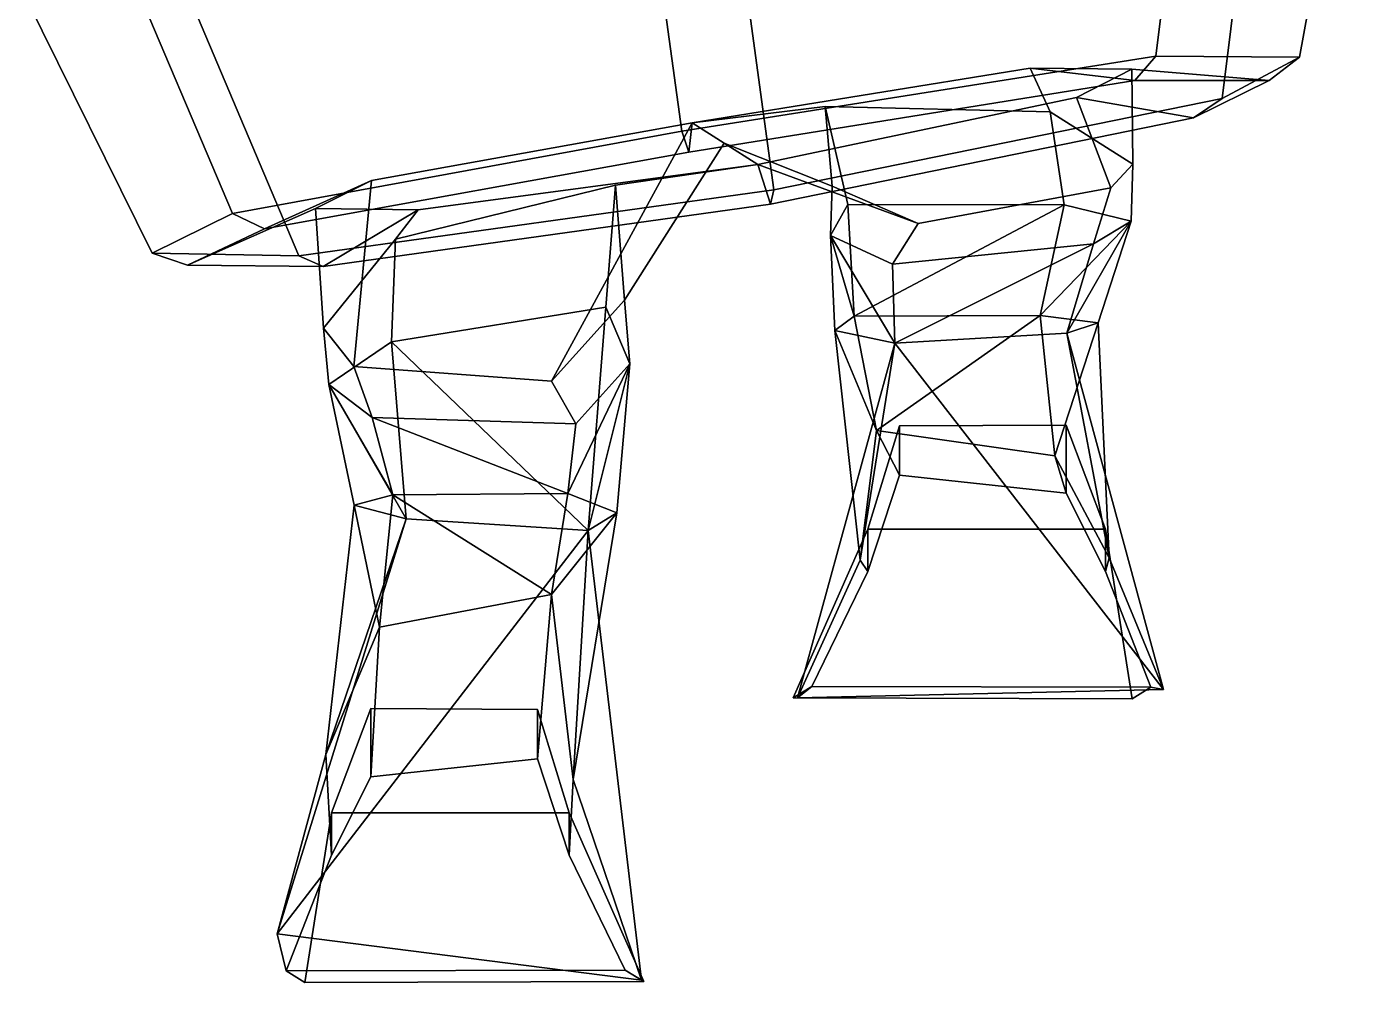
# Model space of a CAD drawing. Extents: x -260 to 219, y -153 to 395.
# Drawn here: x -139 to 123.5, y -153 to 36.3 of the extents above; entities that cross this region are included whole.
import ezdxf

# ---------------------------------------------------------------- set-up
doc = ezdxf.new("R2010")
doc.units = 0

msp = doc.modelspace()

# ---------------------------------------------------------------- linework, layer by layer
for points in [[(-9.187279, 15.518112, 114.398476), (84.732841, 30.394455, 88.692085), (91.688805, 86.152725, 92.385582), (-16.609085, 69.799042, 116.858208)], [(91.688805, 86.152725, 92.385582), (84.732841, 30.394455, 88.692085), (113.242836, 30.17981, 7.347073), (123.531105, 86.506256, 11.339219)], [(113.242836, 30.17981, 7.347073), (97.882065, 22.033508, -85.391266), (104.838028, 77.791779, -81.697769), (123.531105, 86.506256, 11.339219)], [(97.882065, 22.033508, -85.391266), (9.090135, 3.896393, -127.577385), (1.659336, 58.183319, -125.118202), (104.838028, 77.791779, -81.697769)], [(-9.187279, 15.518112, 114.398476), (-16.609085, 69.799042, 116.858208), (-119.766975, 50.098206, 73.43441), (-98.227715, -0.801453, 72.294724)], [(-85.078499, -9.162415, -101.788628), (-106.61776, 41.737244, -100.648941), (1.659336, 58.183319, -125.118202), (9.090135, 3.896393, -127.577385)], [(-119.766975, 50.098206, 73.43441), (-139.019867, 41.739685, -12.191226), (-114.1483, -8.591797, -13.032264), (-98.227715, -0.801453, 72.294724)], [(-114.1483, -8.591797, -13.032264), (-139.019867, 41.739685, -12.191226), (-106.61776, 41.737244, -100.648941), (-85.078499, -9.162415, -101.788628)], [(-9.187279, 15.518112, 114.398476), (-7.773169, 11.377472, 101.942474), (80.617874, 25.580582, 79.674088), (84.732841, 30.394455, 88.692085)], [(84.732841, 30.394455, 88.692085), (80.617874, 25.580582, 79.674088), (107.186699, 25.545959, 6.601711), (113.242836, 30.17981, 7.347073)], [(113.242836, 30.17981, 7.347073), (107.186699, 25.545959, 6.601711), (92.254349, 18.181519, -74.381981), (97.882065, 22.033508, -85.391266)], [(-7.773169, 11.377472, 101.942474), (-7.114219, 17.192108, 81.169571), (59.838341, 28.024261, 62.684639), (80.617874, 25.580582, 79.674088)], [(-7.114219, 17.192108, 81.169571), (19.216995, 20.406876, 59.224663), (63.807571, 19.347092, 43.89365), (59.838341, 28.024261, 62.684639)], [(59.838341, 28.024261, 62.684639), (63.807571, 19.347092, 43.89365), (80.183479, 8.975784, 6.549544), (79.988403, 27.833923, 4.553741)], [(80.617874, 25.580582, 79.674088), (59.838341, 28.024261, 62.684639), (79.988403, 27.833923, 4.553741), (107.186699, 25.545959, 6.601711)], [(79.988403, 27.833923, 4.553741), (80.183479, 8.975784, 6.549544), (75.810631, 4.281036, -37.254642), (69.033272, 22.177643, -59.047672)], [(107.186699, 25.545959, 6.601711), (79.988403, 27.833923, 4.553741), (69.033272, 22.177643, -59.047672), (92.254349, 18.181519, -74.381981)], [(69.033272, 22.177643, -59.047672), (75.810631, 4.281036, -37.254642), (37.683239, -2.771667, -65.618866), (5.872755, 8.934326, -90.765831)], [(92.254349, 18.181519, -74.381981), (69.033272, 22.177643, -59.047672), (5.872755, 8.934326, -90.765831), (8.401532, 1.092758, -112.195457)], [(97.882065, 22.033508, -85.391266), (92.254349, 18.181519, -74.381981), (8.401532, 1.092758, -112.195457), (9.090135, 3.896393, -127.577385)], [(20.602034, 4.659088, -2.838233), (19.216995, 20.406876, 59.224663), (-7.114219, 17.192108, 81.169571), (-0.748284, 13.144318, -3.109454)], [(23.709871, 1.004364, 23.95973), (19.216995, 20.406876, 59.224663), (20.602034, 4.659088, -2.838233), (20.283421, -5.147278, -3.59587)], [(23.709871, 1.004364, 23.95973), (66.625229, 0.92067, 21.812128), (63.807571, 19.347092, 43.89365), (19.216995, 20.406876, 59.224663)], [(66.625229, 0.92067, 21.812128), (79.863281, -2.291443, 6.803751), (80.183479, 8.975784, 6.549544), (63.807571, 19.347092, 43.89365)], [(-7.773169, 11.377472, 101.942474), (-91.882957, -3.831879, 64.214149), (-70.625778, 5.779312, 50.992134), (-7.114219, 17.192108, 81.169571)], [(-7.114219, 17.192108, 81.169571), (-70.625778, 5.779312, 50.992134), (-74.16777, -31.058975, 20.701328), (-34.984695, -33.960724, 46.542686)], [(-0.748284, 13.144318, -3.109454), (-7.114219, 17.192108, 81.169571), (-34.984695, -33.960724, 46.542686), (-20.543322, -17.904541, -9.451056)], [(-9.187279, 15.518112, 114.398476), (-98.227715, -0.801453, 72.294724), (-91.882957, -3.831879, 64.214149), (-7.773169, 11.377472, 101.942474)], [(5.872755, 8.934326, -90.765831), (-0.748284, 13.144318, -3.109454), (-20.543322, -17.904541, -9.451056), (-22.290827, 4.8228, -67.349747)], [(20.602034, 4.659088, -2.838233), (-0.748284, 13.144318, -3.109454), (5.872755, 8.934326, -90.765831), (37.683239, -2.771667, -65.618866)], [(-80.246483, -11.230957, -89.841911), (8.401532, 1.092758, -112.195457), (5.872755, 8.934326, -90.765831), (-61.430843, -0.067307, -70.740181)], [(-61.430843, -0.067307, -70.740181), (5.872755, 8.934326, -90.765831), (-22.290827, 4.8228, -67.349747), (-65.916756, -5.849686, -53.328751)], [(79.863281, -2.291443, 6.803751), (72.410133, -6.753387, -12.978057), (75.810631, 4.281036, -37.254642), (80.183479, 8.975784, 6.549544)], [(-91.882957, -3.831879, 64.214149), (-107.129807, -10.996338, -12.605846), (-81.782188, 0.251022, -9.944526), (-70.625778, 5.779312, 50.992134)], [(-70.625778, 5.779312, 50.992134), (-81.782188, 0.251022, -9.944526), (-80.190353, -23.50177, -17.965218), (-74.16777, -31.058975, 20.701328)], [(-85.078499, -9.162415, -101.788628), (9.090135, 3.896393, -127.577385), (8.401532, 1.092758, -112.195457), (-80.246483, -11.230957, -89.841911)], [(-66.687355, -26.170761, -40.908188), (-65.916756, -5.849686, -53.328751), (-22.290827, 4.8228, -67.349747), (-24.234865, -19.297714, -42.522167)], [(-19.458406, -30.561714, -17.178303), (-24.234865, -19.297714, -42.522167), (-22.290827, 4.8228, -67.349747), (-20.543322, -17.904541, -9.451056)], [(20.283421, -5.147278, -3.59587), (20.602034, 4.659088, -2.838233), (37.683239, -2.771667, -65.618866), (32.609722, -10.80188, -29.563625)], [(72.410133, -6.753387, -12.978057), (32.609722, -10.80188, -29.563625), (37.683239, -2.771667, -65.618866), (75.810631, 4.281036, -37.254642)], [(-107.129807, -10.996338, -12.605846), (-80.246483, -11.230957, -89.841911), (-61.430843, -0.067307, -70.740181), (-81.782188, 0.251022, -9.944526)], [(-81.782188, 0.251022, -9.944526), (-61.430843, -0.067307, -70.740181), (-65.916756, -5.849686, -53.328751), (-80.190353, -23.50177, -17.965218)], [(24.961756, -21.093369, 39.579559), (23.709871, 1.004364, 23.95973), (20.283421, -5.147278, -3.59587)], [(24.961756, -21.093369, 39.579559), (66.625229, 0.92067, 21.812128), (23.709871, 1.004364, 23.95973)], [(24.961756, -21.093369, 39.579559), (61.839809, -20.994019, 37.185486), (66.625229, 0.92067, 21.812128)], [(61.839809, -20.994019, 37.185486), (79.863281, -2.291443, 6.803751), (66.625229, 0.92067, 21.812128)], [(-98.227715, -0.801453, 72.294724), (-114.1483, -8.591797, -13.032264), (-107.129807, -10.996338, -12.605846), (-91.882957, -3.831879, 64.214149)], [(61.839809, -20.994019, 37.185486), (73.340462, -22.415833, 23.326931), (79.863281, -2.291443, 6.803751)], [(67.111336, -24.473686, 5.310124), (72.410133, -6.753387, -12.978057), (79.863281, -2.291443, 6.803751)], [(73.340462, -22.415833, 23.326931), (67.111336, -24.473686, 5.310124), (79.863281, -2.291443, 6.803751)], [(24.961756, -21.093369, 39.579559), (20.283421, -5.147278, -3.59587), (21.133247, -23.941452, 14.216477)], [(33.071793, -26.446701, -9.459459), (20.283421, -5.147278, -3.59587), (32.609722, -10.80188, -29.563625)], [(21.133247, -23.941452, 14.216477), (20.283421, -5.147278, -3.59587), (33.071793, -26.446701, -9.459459)], [(-79.125183, -34.638, -26.750387), (-80.190353, -23.50177, -17.965218), (-65.916756, -5.849686, -53.328751), (-66.687355, -26.170761, -40.908188)], [(33.071793, -26.446701, -9.459459), (32.609722, -10.80188, -29.563625), (72.410133, -6.753387, -12.978057)], [(67.111336, -24.473686, 5.310124), (33.071793, -26.446701, -9.459459), (72.410133, -6.753387, -12.978057)], [(-114.1483, -8.591797, -13.032264), (-85.078499, -9.162415, -101.788628), (-80.246483, -11.230957, -89.841911), (-107.129807, -10.996338, -12.605846)], [(-30.14501, -42.403244, 4.669433), (-19.458406, -30.561714, -17.178303), (-20.543322, -17.904541, -9.451056), (-34.984695, -33.960724, 46.542686)], [(-27.743404, -63.566002, -37.13871), (-66.687355, -26.170761, -40.908188), (-24.234865, -19.297714, -42.522167)], [(-27.743404, -63.566002, -37.13871), (-24.234865, -19.297714, -42.522167), (-19.458406, -30.561714, -17.178303)], [(29.412224, -43.753464, 21.024174), (61.839809, -20.994019, 37.185486), (24.961756, -21.093369, 39.579559)], [(64.713898, -48.757019, 15.543874), (61.839809, -20.994019, 37.185486), (29.412224, -43.753464, 21.024174)], [(64.713898, -48.757019, 15.543874), (73.340462, -22.415833, 23.326931), (61.839809, -20.994019, 37.185486)], [(-70.528946, -41.189362, -10.233646), (-74.16777, -31.058975, 20.701328), (-80.190353, -23.50177, -17.965218), (-79.125183, -34.638, -26.750387)], [(29.412224, -43.753464, 21.024174), (24.961756, -21.093369, 39.579559), (21.133247, -23.941452, 14.216477)], [(75.532745, -68.977699, -2.387563), (73.340462, -22.415833, 23.326931), (64.713898, -48.757019, 15.543874)], [(75.532745, -68.977699, -2.387563), (67.111336, -24.473686, 5.310124), (73.340462, -22.415833, 23.326931)], [(-63.788887, -61.247299, -35.707607), (-79.125183, -34.638, -26.750387), (-66.687355, -26.170761, -40.908188)], [(-63.788887, -61.247299, -35.707607), (-66.687355, -26.170761, -40.908188), (-27.743404, -63.566002, -37.13871)], [(26.197266, -69.38813, -9.195793), (29.412224, -43.753464, 21.024174), (21.133247, -23.941452, 14.216477)], [(26.197266, -69.38813, -9.195793), (21.133247, -23.941452, 14.216477), (33.071793, -26.446701, -9.459459)], [(86.267311, -95.005119, -30.579954), (33.071793, -26.446701, -9.459459), (67.111336, -24.473686, 5.310124)], [(86.267311, -95.005119, -30.579954), (67.111336, -24.473686, 5.310124), (75.532745, -68.977699, -2.387563)], [(13.767798, -96.660767, -42.565948), (26.197266, -69.38813, -9.195793), (33.071793, -26.446701, -9.459459)], [(13.767798, -96.660767, -42.565948), (33.071793, -26.446701, -9.459459), (86.267311, -95.005119, -30.579954)], [(-30.14501, -42.403244, 4.669433), (-34.984695, -33.960724, 46.542686), (-74.16777, -31.058975, 20.701328), (-70.528946, -41.189362, -10.233646)], [(-31.784582, -56.227036, 4.617549), (-22.035135, -60.046585, -14.527889), (-19.458406, -30.561714, -17.178303)], [(-31.784582, -56.227036, 4.617549), (-19.458406, -30.561714, -17.178303), (-30.14501, -42.403244, 4.669433)], [(-22.035135, -60.046585, -14.527889), (-27.743404, -63.566002, -37.13871), (-19.458406, -30.561714, -17.178303)], [(-66.415649, -56.476967, -8.566037), (-70.528946, -41.189362, -10.233646), (-79.125183, -34.638, -26.750387)], [(-66.415649, -56.476967, -8.566037), (-79.125183, -34.638, -26.750387), (-74.064896, -58.523628, -23.179678)], [(-74.064896, -58.523628, -23.179678), (-79.125183, -34.638, -26.750387), (-63.788887, -61.247299, -35.707607)], [(-31.784582, -56.227036, 4.617549), (-30.14501, -42.403244, 4.669433), (-70.528946, -41.189362, -10.233646)], [(-31.784582, -56.227036, 4.617549), (-70.528946, -41.189362, -10.233646), (-66.415649, -56.476967, -8.566037)], [(26.197266, -69.38813, -9.195793), (27.673773, -71.667747, 43.725594), (33.987896, -52.576439, 35.947453), (29.412224, -43.753464, 21.024174)], [(27.673773, -63.284241, 102.617195), (74.813721, -63.284241, 102.617195), (66.977409, -42.652725, 87.801697), (33.987896, -42.838028, 87.801697)], [(27.673773, -63.284241, 102.617195), (33.987896, -42.838028, 87.801697), (33.987896, -52.576439, 35.947453), (27.673773, -71.667747, 43.725594)], [(29.412224, -43.753464, 21.024174), (33.987896, -52.576439, 35.947453), (66.977409, -56.174431, 35.947453), (64.713898, -48.757019, 15.543874)], [(33.987896, -42.838028, 87.801697), (66.977409, -42.652725, 87.801697), (66.977409, -56.174431, 35.947453), (33.987896, -52.576439, 35.947453)], [(74.813721, -63.284241, 102.617195), (74.813721, -71.667747, 43.725594), (66.977409, -56.174431, 35.947453), (66.977409, -42.652725, 87.801697)], [(75.532745, -68.977699, -2.387563), (64.713898, -48.757019, 15.543874), (66.977409, -56.174431, 35.947453), (74.813721, -71.667747, 43.725594)], [(-69.104774, -82.644249, -5.570441), (-66.415649, -56.476967, -8.566037), (-74.064896, -58.523628, -23.179678)], [(-69.104774, -82.644249, -5.570441), (-34.973286, -76.228073, 5.0913), (-66.415649, -56.476967, -8.566037)], [(-34.973286, -76.228073, 5.0913), (-31.784582, -56.227036, 4.617549), (-66.415649, -56.476967, -8.566037)], [(-34.973286, -76.228073, 5.0913), (-22.035135, -60.046585, -14.527889), (-31.784582, -56.227036, 4.617549)], [(-79.696098, -107.881653, -12.908096), (-69.104774, -82.644249, -5.570441), (-74.064896, -58.523628, -23.179678)], [(-79.696098, -107.881653, -12.908096), (-74.064896, -58.523628, -23.179678), (-63.788887, -61.247299, -35.707607)], [(-30.682766, -112.827187, -6.243587), (-22.035135, -60.046585, -14.527889), (-34.973286, -76.228073, 5.0913)], [(-30.682766, -112.827187, -6.243587), (-27.743404, -63.566002, -37.13871), (-22.035135, -60.046585, -14.527889)], [(-89.36026, -143.39743, -25.788542), (-79.696098, -107.881653, -12.908096), (-63.788887, -61.247299, -35.707607)], [(-89.36026, -143.39743, -25.788542), (-63.788887, -61.247299, -35.707607), (-27.743404, -63.566002, -37.13871)], [(-17.160311, -152.598709, -17.103373), (-89.36026, -143.39743, -25.788542), (-27.743404, -63.566002, -37.13871)], [(-17.160311, -152.598709, -17.103373), (-27.743404, -63.566002, -37.13871), (-30.682766, -112.827187, -6.243587)], [(12.906889, -96.684189, 102.617195), (80.090286, -96.869507, 102.617195), (74.813721, -63.284241, 102.617195), (27.673773, -63.284241, 102.617195)], [(12.906889, -96.684189, 102.617195), (27.673773, -63.284241, 102.617195), (27.673773, -71.667747, 43.725594), (16.610764, -94.457314, 32.613968)], [(80.090286, -96.869507, 102.617195), (83.794151, -94.56321, 36.317848), (74.813721, -71.667747, 43.725594), (74.813721, -63.284241, 102.617195)], [(13.767798, -96.660767, -42.565948), (16.610764, -94.457314, 32.613968), (27.673773, -71.667747, 43.725594), (26.197266, -69.38813, -9.195793)], [(86.267311, -95.005119, -30.579954), (75.532745, -68.977699, -2.387563), (74.813721, -71.667747, 43.725594), (83.794151, -94.56321, 36.317848)], [(-34.973286, -76.228073, 5.0913), (-69.104774, -82.644249, -5.570441), (-70.777412, -112.334427, 35.947453), (-37.787899, -108.736435, 35.947453)], [(-30.682766, -112.827187, -6.243587), (-34.973286, -76.228073, 5.0913), (-37.787899, -108.736435, 35.947453), (-31.473774, -127.827744, 43.725594)], [(-79.696098, -107.881653, -12.908096), (-78.613716, -127.827744, 43.725594), (-70.777412, -112.334427, 35.947453), (-69.104774, -82.644249, -5.570441)], [(80.090286, -96.869507, 102.617195), (12.906889, -96.684189, 102.617195), (16.610764, -94.457314, 32.613968), (83.794151, -94.56321, 36.317848)], [(86.267311, -95.005119, -30.579954), (83.794151, -94.56321, 36.317848), (16.610764, -94.457314, 32.613968), (13.767798, -96.660767, -42.565948)], [(-31.473774, -119.444244, 102.617195), (-37.787899, -98.998032, 87.801697), (-70.777412, -98.812729, 87.801697), (-78.613716, -119.444244, 102.617195)], [(-78.613716, -119.444244, 102.617195), (-70.777412, -98.812729, 87.801697), (-70.777412, -112.334427, 35.947453), (-78.613716, -127.827744, 43.725594)], [(-37.787899, -98.998032, 87.801697), (-37.787899, -108.736435, 35.947453), (-70.777412, -112.334427, 35.947453), (-70.777412, -98.812729, 87.801697)], [(-31.473774, -119.444244, 102.617195), (-31.473774, -127.827744, 43.725594), (-37.787899, -108.736435, 35.947453), (-37.787899, -98.998032, 87.801697)], [(-89.36026, -143.39743, -25.788542), (-87.594154, -150.723206, 36.317848), (-78.613716, -127.827744, 43.725594), (-79.696098, -107.881653, -12.908096)], [(-17.160311, -152.598709, -17.103373), (-30.682766, -112.827187, -6.243587), (-31.473774, -127.827744, 43.725594), (-20.410763, -150.61731, 32.613968)], [(-83.890282, -153.02951, 102.617195), (-78.613716, -119.444244, 102.617195), (-78.613716, -127.827744, 43.725594), (-87.594154, -150.723206, 36.317848)], [(-16.70689, -152.844193, 102.617195), (-31.473774, -119.444244, 102.617195), (-78.613716, -119.444244, 102.617195), (-83.890282, -153.02951, 102.617195)], [(-16.70689, -152.844193, 102.617195), (-20.410763, -150.61731, 32.613968), (-31.473774, -127.827744, 43.725594), (-31.473774, -119.444244, 102.617195)], [(-89.36026, -143.39743, -25.788542), (-17.160311, -152.598709, -17.103373), (-20.410763, -150.61731, 32.613968), (-87.594154, -150.723206, 36.317848)], [(-83.890282, -153.02951, 102.617195), (-87.594154, -150.723206, 36.317848), (-20.410763, -150.61731, 32.613968), (-16.70689, -152.844193, 102.617195)]]:
    msp.add_3dface(points)

doc.saveas('drawing.dxf')
